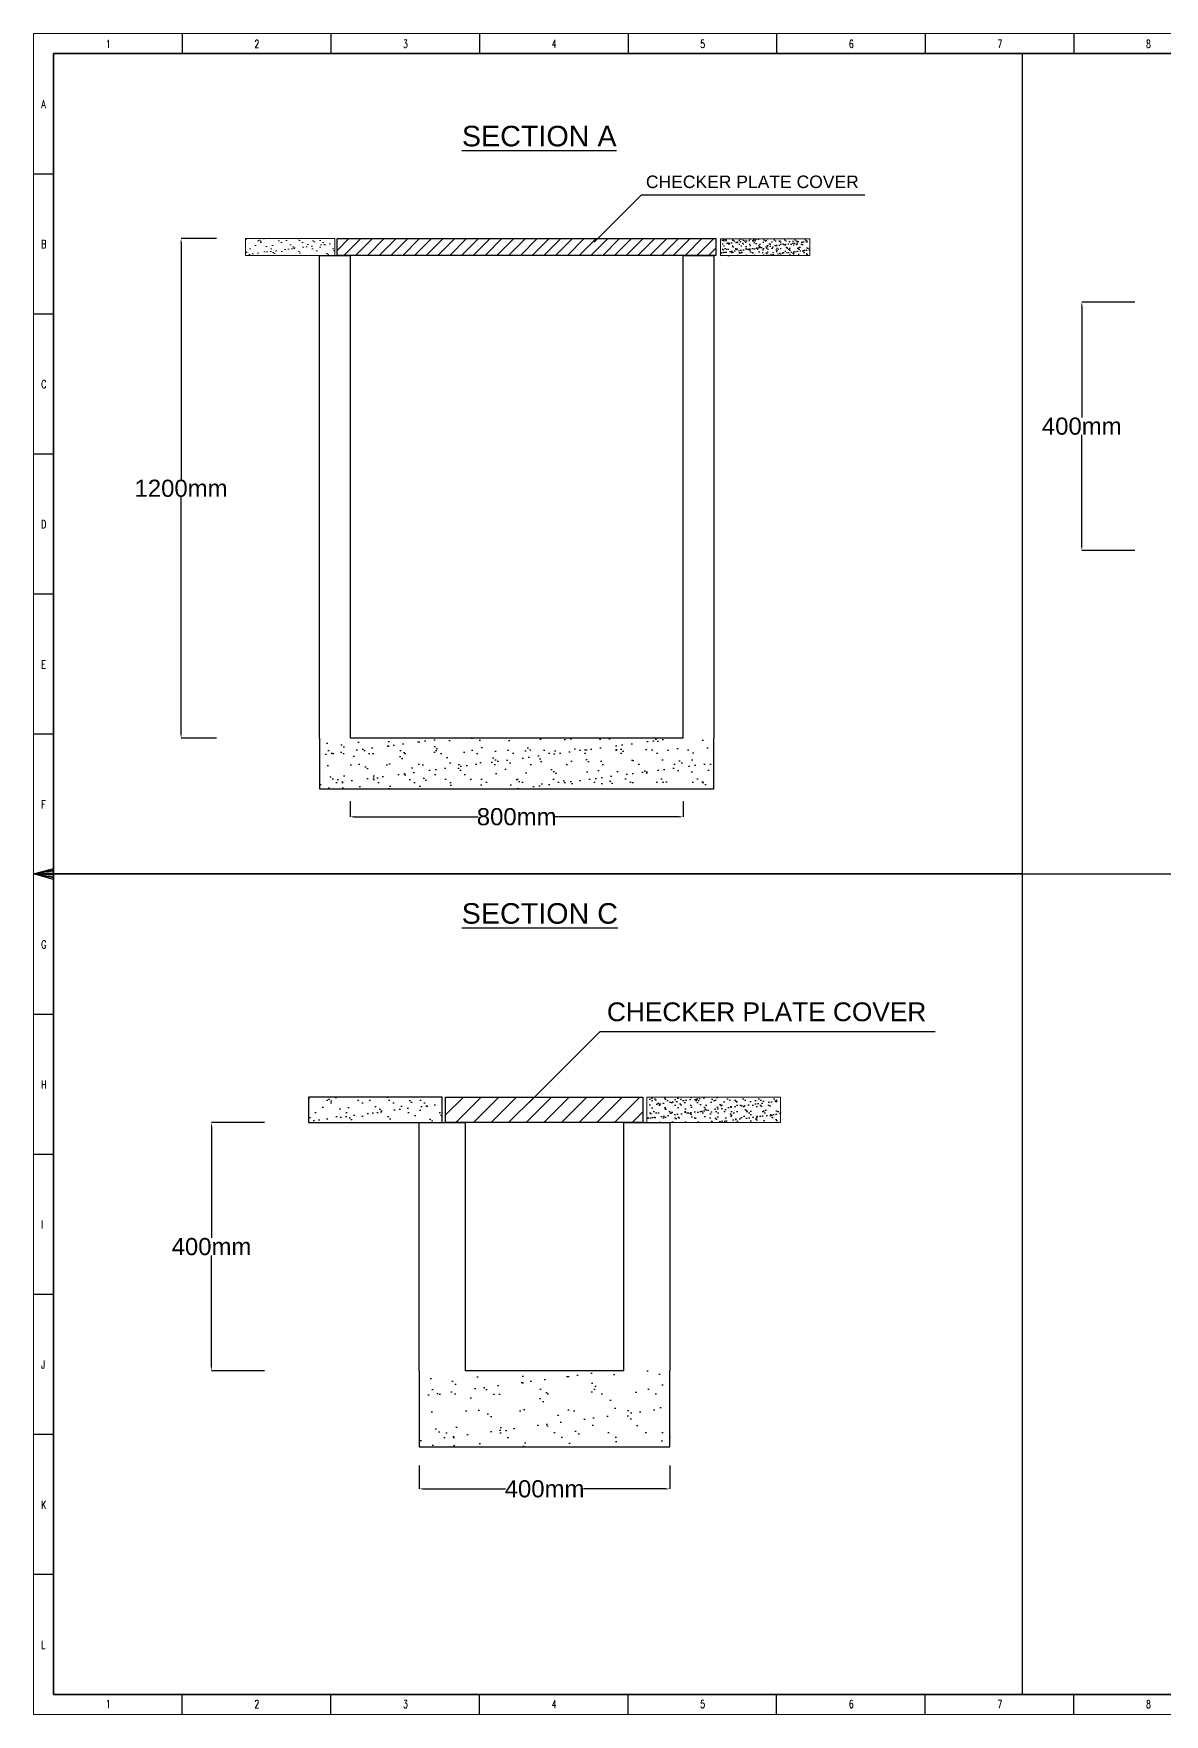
# Model space of a CAD drawing. Header units: inches. Extents: x -1976 to 101187, y -1884 to 17757.
# Drawn here: x 73409 to 86620, y -1884 to 17757 of the extents above; entities that cross this region are included whole.
import ezdxf

# ---------------------------------------------------------------- set-up
doc = ezdxf.new("R2010")
doc.units = ezdxf.units.IN
doc.header["$MEASUREMENT"] = 0
doc.layers.get('Defpoints').update_dxf_attribs({"lineweight": 0})
doc.styles.get("Standard").update_dxf_attribs({"font": 'arial.ttf'})
doc.styles.add('TEG BORDER', font='txt_qlt.shx', dxfattribs={"width": 0.7, "bigfont": 'hztxt.shx'})
doc.dimstyles.get("Standard").update_dxf_attribs({"dimtxt": 100, "dimasz": 50, "dimexe": 0.18, "dimexo": 0.0625, "dimgap": 0.09, "dimtad": 0, "dimtih": 1, "dimtoh": 1, "dimdec": 0, "dimzin": 0, "dimdsep": 46, "dimtxsty": 'Standard', "dimcen": 0.09, "dimadec": 0, "dimazin": 0, "dimtfac": 1, "dimtdec": 0, "dimtofl": 0, "dimtmove": 0, "dimatfit": 3, "dimfxl": 1, "dimtolj": 1, "dimtzin": 0, "dimarcsym": 0})

# ---------------------------------------------------------------- blocks, each defined once
blk = doc.blocks.new('252 BORDER A2')
for p, q in [((37.12, 420), (37.12, 415)), ((74.25, 420), (74.25, 415)), ((111.38, 420), (111.38, 415)), ((148.5, 420), (148.5, 415)), ((185.63, 420), (185.63, 415)), ((222.75, 420), (222.75, 415)), ((259.88, 420), (259.88, 415)), ((0, 385), (5, 385)), ((0, 350), (5, 350)), ((0, 315), (5, 315)), ((0, 280), (5, 280)), ((0, 245), (5, 245)), ((5, 210), (0, 210)), ((1.25, 210), (3.75, 210)), ((0, 175), (5, 175)), ((0, 140), (5, 140)), ((0, 105), (5, 105)), ((0, 70), (5, 70)), ((0, 35), (5, 35)), ((37.12, 0), (37.12, 5)), ((74.25, 0), (74.25, 5)), ((111.38, 0), (111.38, 5)), ((148.5, 0), (148.5, 5)), ((185.63, 0), (185.63, 5)), ((222.75, 0), (222.75, 5)), ((259.88, 0), (259.88, 5))]:
    blk.add_line(p, q)
at = {"linetype": 'Continuous'}
for p, q in [((489, 415), (5, 415)), ((5, 415), (5, 5)), ((5, 5), (489, 5))]:
    blk.add_line(p, q, dxfattribs=at)
at = {"color": 5, "lineweight": 15}
blk.add_lwpolyline([(0, 420), (594, 420), (594, 0), (0, 0)], close=True, dxfattribs=at)
blk.add_lwpolyline([(5, 415), (589, 415), (589, 5), (5, 5)], close=True)
blk.add_lwpolyline([(0, 210), (5, 211.34), (5, 208.66), (0, 210), (5, 211), (5, 210.67), (0, 210), (5, 210.33), (5, 209.67), (0, 210), (5, 209.33), (5, 209), (0, 210)])
at = {"char_height": 2, "width": 2, "style": 'TEG BORDER'}
for s, insert, attachment_point in [('1', (18.05, 418.41), 1), ('2', (55.17, 418.41), 1), ('3', (92.3, 418.41), 1), ('4', (129.42, 418.41), 1), ('5', (166.55, 418.41), 1), ('6', (203.67, 418.41), 1), ('7', (240.8, 418.41), 1), ('8', (277.92, 418.41), 1), ('A', (1.91, 403.39), 1), ('B', (1.91, 368.39), 1), ('C', (1.91, 333.39), 1), ('D', (1.91, 298.39), 1), ('E', (1.91, 263.39), 1), ('F', (1.91, 228.39), 1), ('G', (1.91, 193.39), 1), ('H', (1.91, 158.39), 1), ('I', (1.91, 123.39), 1), ('J', (1.91, 88.39), 1), ('K', (1.91, 53.39), 1), ('L', (1.91, 18.39), 1), ('1', (18.05, 1.59), 7), ('2', (55.17, 1.59), 7), ('3', (92.3, 1.59), 7), ('4', (129.42, 1.59), 7), ('5', (166.55, 1.59), 7), ('6', (203.67, 1.59), 7), ('7', (240.8, 1.59), 7), ('8', (277.92, 1.59), 7)]:
    blk.add_mtext(s, dxfattribs=dict(at, insert=insert, attachment_point=attachment_point))
blk = doc.blocks.new('*D44')
at = {"color": 0, "lineweight": -2, "transparency": 16777216}
for p, q in [((75544, 15361), (75131, 15361)), ((75131, 15311), (75131, 12545)), ((75131, 9575), (75131, 12341)), ((75544, 9525), (75131, 9525))]:
    blk.add_line(p, q, dxfattribs=at)
at = {"color": 0, "transparency": 16777216}
for points in [[(75123, 15311), (75140, 15311), (75131, 15361)], [(75123, 9575), (75140, 9575), (75131, 9525)]]:
    blk.add_solid(points, dxfattribs=at)
at = {"layer": 'Defpoints', "color": 0, "transparency": 16777216}
for p in [(75544, 15361), (75131, 9525), (75544, 9525)]:
    blk.add_point(p, dxfattribs=at)
at = {"color": 0, "transparency": 16777216, "insert": (75131, 12443), "char_height": 200, "attachment_point": 5}
blk.add_mtext('\\A1;1200mm', dxfattribs=at)
blk = doc.blocks.new('*D45')
at = {"color": 0, "lineweight": -2, "transparency": 16777216}
for p, q in [((77106, 8787), (77106, 8605)), ((80999, 8787), (80999, 8605)), ((77156, 8605), (78601, 8605)), ((80949, 8605), (79504, 8605))]:
    blk.add_line(p, q, dxfattribs=at)
at = {"color": 0, "transparency": 16777216}
for points in [[(77156, 8613), (77156, 8596), (77106, 8605)], [(80949, 8613), (80949, 8596), (80999, 8605)]]:
    blk.add_solid(points, dxfattribs=at)
at = {"layer": 'Defpoints', "color": 0, "transparency": 16777216}
for p in [(77106, 8787), (80999, 8787), (80999, 8605)]:
    blk.add_point(p, dxfattribs=at)
at = {"color": 0, "transparency": 16777216, "insert": (79052, 8605), "char_height": 200, "attachment_point": 5}
blk.add_mtext('\\A1;800mm', dxfattribs=at)
blk = doc.blocks.new('*D46')
at = {"color": 0, "lineweight": -2, "transparency": 16777216}
for p, q in [((86273, 14620), (85654, 14620)), ((85654, 14570), (85654, 13271)), ((85654, 11768), (85654, 13067)), ((86273, 11718), (85654, 11718))]:
    blk.add_line(p, q, dxfattribs=at)
at = {"color": 0, "transparency": 16777216}
for points in [[(85646, 14570), (85663, 14570), (85654, 14620)], [(85646, 11768), (85663, 11768), (85654, 11718)]]:
    blk.add_solid(points, dxfattribs=at)
at = {"layer": 'Defpoints', "color": 0, "transparency": 16777216}
for p in [(86273, 14620), (85654, 11718), (86273, 11718)]:
    blk.add_point(p, dxfattribs=at)
at = {"color": 0, "transparency": 16777216, "insert": (85654, 13169), "char_height": 200, "attachment_point": 5}
blk.add_mtext('\\A1;400mm', dxfattribs=at)
blk = doc.blocks.new('*D48')
at = {"color": 0, "lineweight": -2, "transparency": 16777216}
for p, q in [((76105, 5033), (75487, 5033)), ((75487, 4983), (75487, 3685)), ((75487, 2181), (75487, 3480)), ((76106, 2131), (75487, 2131))]:
    blk.add_line(p, q, dxfattribs=at)
at = {"color": 0, "transparency": 16777216}
for points in [[(75479, 4983), (75495, 4983), (75487, 5033)], [(75479, 2181), (75495, 2181), (75487, 2131)]]:
    blk.add_solid(points, dxfattribs=at)
at = {"layer": 'Defpoints', "color": 0, "transparency": 16777216}
for p in [(76106, 5033), (75487, 2131), (76106, 2131)]:
    blk.add_point(p, dxfattribs=at)
at = {"color": 0, "transparency": 16777216, "insert": (75487, 3582), "char_height": 200, "attachment_point": 5}
blk.add_mtext('\\A1;400mm', dxfattribs=at)
blk = doc.blocks.new('*D49')
at = {"color": 0, "lineweight": -2, "transparency": 16777216}
for p, q in [((77913, 1024), (77913, 751)), ((80842, 1024), (80842, 751)), ((77963, 751), (78922, 751)), ((80792, 751), (79833, 751))]:
    blk.add_line(p, q, dxfattribs=at)
at = {"color": 0, "transparency": 16777216}
for points in [[(77963, 759), (77963, 743), (77913, 751)], [(80792, 759), (80792, 743), (80842, 751)]]:
    blk.add_solid(points, dxfattribs=at)
at = {"layer": 'Defpoints', "color": 0, "transparency": 16777216}
for p in [(77913, 1024), (80842, 1024), (80842, 751)]:
    blk.add_point(p, dxfattribs=at)
at = {"color": 0, "transparency": 16777216, "insert": (79378, 751), "char_height": 200, "attachment_point": 5}
blk.add_mtext('\\A1;400mm', dxfattribs=at)

msp = doc.modelspace()

# ---------------------------------------------------------------- hatches: boundary and pattern name
at = {"lineweight": 15}
h = msp.add_hatch(dxfattribs=at)
h.set_pattern_fill('AR-SAND', color=251, scale=77.76)
h.set_pattern_definition([(37.5, (88055.24, 15163.48), (-4.8984, 149.8298), [0, -118.1952, 0, -132.192, 0, -126.36]), (7.5, (88055.24, 15163.48), (137.618, 219.45), [0, -63.7632, 0, -106.5312, 0, -40.824]), (327.5, (87959.6, 15163.48), (242.1557, 0.44), [0, -38.88, 0, -139.968, 0, -182.736]), (317.5, (87959.6, 15163.48), (233.7564, 68.248), [0, -19.44, 0, -91.7568, 0, -104.976])])
h.paths.add_polyline_path([(76927.2, 15163.5), (76927.2, 15361), (75885.6, 15361), (75885.6, 15163.5)])
h = msp.add_hatch()
h.set_pattern_fill('ANSI31', color=256, scale=777.6)
h.set_pattern_definition([(45, (88030.18, 15163.48), (-68.7308, 68.7308), [])])
h.paths.add_polyline_path([(81380.3, 15163.5), (76954.7, 15163.5), (76954.7, 15361), (81380.3, 15361)])
h = msp.add_hatch()
h.set_pattern_fill('AR-SAND', color=251, scale=38.88)
h.set_pattern_definition([(37.5, (88832.35, 15163.164), (-2.4492, 74.9149), [0, -59.0976, 0, -66.096, 0, -63.18]), (7.5, (88832.35, 15163.16), (68.8089, 109.725), [0, -31.8816, 0, -53.2656, 0, -20.412]), (327.5, (88784.53, 15163.164), (121.07784, 0.22), [0, -19.44, 0, -69.984, 0, -91.368]), (317.5, (88784.53, 15163.16), (116.8782, 34.124), [0, -9.72, 0, -45.8784, 0, -52.488])])
h.paths.add_polyline_path([(81434, 15360.7), (82475.6, 15360.7), (82475.6, 15163.2), (81434, 15163.2)])
h = msp.add_hatch()
h.set_pattern_fill('AR-SAND', color=42, scale=135)
h.set_pattern_definition([(37.5, (99457.04, -4110.14), (-8.5041, 260.1212), [0, -205.2, 0, -229.5, 0, -219.375]), (7.5, (99457.04, -4110.14), (238.92, 380.9897), [0, -110.7, 0, -184.95, 0, -70.875]), (327.5, (99291, -4110.14), (420.4092, 0.764), [0, -67.5, 0, -243, 0, -317.25]), (317.5, (99291, -4110.14), (405.827, 118.486), [0, -33.75, 0, -159.3, 0, -182.25])])
h.paths.add_polyline_path([(76748.3, 8932.2), (76748.3, 9524.6), (81356.3, 9524.6), (81356.3, 8932.2)])
h = msp.add_hatch()
h.set_pattern_fill('AR-SAND', color=251, scale=116.64)
h.set_pattern_definition([(37.5, (94873.06, 5033.5), (-7.3475, 224.7447), [0, -177.2928, 0, -198.288, 0, -189.54]), (7.5, (94873.06, 5033.5), (206.427, 329.175), [0, -95.6448, 0, -159.7968, 0, -61.236]), (327.5, (94729.59, 5033.5), (363.2335, 0.66), [0, -58.32, 0, -209.952, 0, -274.104]), (317.5, (94729.6, 5033.5), (350.6346, 102.372), [0, -29.16, 0, -137.6352, 0, -157.464])])
h.paths.add_polyline_path([(78181, 5033.5), (78181, 5329.8), (76618.5, 5329.8), (76618.5, 5033.5)])
h = msp.add_hatch()
h.set_pattern_fill('ANSI31', color=256, scale=1166.4)
h.set_pattern_definition([(45, (94835.47, 5033.5), (-103.0962, 103.0962), [])])
h.paths.add_polyline_path([(80527.8, 5033.5), (78222.3, 5033.5), (78222.3, 5329.8), (80527.8, 5329.8)])
h = msp.add_hatch()
h.set_pattern_fill('AR-SAND', color=251, scale=58.32)
h.set_pattern_definition([(37.5, (91671.65, 5033.5), (-3.6738, 112.37236), [0, -88.6464, 0, -99.144, 0, -94.77]), (7.5, (91671.65, 5033.5), (103.2134, 164.5876), [0, -47.8224, 0, -79.8984, 0, -30.618]), (327.5, (91599.92, 5033.5), (181.61675, 0.33), [0, -29.16, 0, -104.976, 0, -137.052]), (317.5, (91599.92, 5033.5), (175.3173, 51.186), [0, -14.58, 0, -68.8176, 0, -78.732])])
h.paths.add_polyline_path([(80574.1, 5329.8), (82136.5, 5329.8), (82136.5, 5033.5), (80574.1, 5033.5)])
h = msp.add_hatch()
h.set_pattern_fill('AR-SAND', color=42, scale=202.5)
h.set_pattern_definition([(37.5, (111975.76, -18321.2), (-12.7562, 390.1818), [0, -307.8, 0, -344.25, 0, -329.0625]), (7.5, (111975.76, -18321.2), (358.38, 571.4846), [0, -166.05, 0, -277.425, 0, -106.3125]), (327.5, (111726.68, -18321.2), (630.6137, 1.146), [0, -101.25, 0, -364.5, 0, -475.875]), (317.5, (111726.7, -18321.2), (608.741, 177.729), [0, -50.625, 0, -238.95, 0, -273.375])])
h.paths.add_polyline_path([(77912.7, 1242.3), (77912.7, 2130.8), (80842.4, 2131.3), (80842.4, 1242.3)])

# ---------------------------------------------------------------- linework, layer by layer
for p, q in [((84959.5, 17523.3), (84959.5, -1649.9)), ((73642.6, 7936.7), (96276.3, 7936.7)), ((84959.5, 7936.7), (73642.6, 7936.7))]:
    msp.add_line(p, q)
at = {"color": 251, "lineweight": 15}
for points in [[(76927.2, 15163.5), (76927.2, 15361), (75885.6, 15361), (75885.6, 15163.5)], [(81434, 15360.7), (82475.6, 15360.7), (82475.6, 15163.2), (81434, 15163.2)]]:
    msp.add_lwpolyline(points, close=True, dxfattribs=at)
for points in [[(81380.3, 15163.5), (76954.7, 15163.5), (76954.7, 15361), (81380.3, 15361)], [(78181, 5033.5), (78181, 5329.8), (76618.5, 5329.8), (76618.5, 5033.5)], [(80527.8, 5033.5), (78222.3, 5033.5), (78222.3, 5329.8), (80527.8, 5329.8)]]:
    msp.add_lwpolyline(points, close=True)
for points in [[(76748.3, 10497.6), (76748.3, 15163.2), (77106.1, 15163.2), (77106.1, 10497.6)], [(76748.3, 9524.9), (76748.3, 15163.2), (77106.1, 15163.2), (77106.1, 9524.9)], [(80998.6, 10497.6), (80998.6, 15163.2), (81356.3, 15163.2), (81356.3, 10497.6)], [(80998.6, 9524.9), (80998.6, 15163.2), (81356.3, 15163.2), (81356.3, 9524.9)], [(76748.3, 9524.9), (76748.3, 8932.2), (81356.3, 8932.2), (81356.3, 9524.9)], [(80998.6, 9524.9), (77106.1, 9524.9)], [(77912.7, 3590.3), (77912.7, 5033.5), (78449.3, 5033.5), (78449.3, 3590.3)], [(77912.7, 2131.3), (77912.7, 5033.5), (78449.3, 5033.5), (78449.3, 2131.3)], [(80305.7, 2131.3), (80305.7, 5033.5), (80842.4, 5033.5), (80842.4, 2131.3)], [(77912.7, 2131.3), (77912.7, 1242.3), (80842.4, 1242.3), (80842.4, 2131.3)], [(80305.7, 2131.3), (78449.3, 2131.3)]]:
    msp.add_lwpolyline(points)
at = {"lineweight": 15}
msp.add_lwpolyline([(80574.1, 5329.8), (82136.5, 5329.8), (82136.5, 5033.5), (80574.1, 5033.5)], close=True, dxfattribs=at)

# ---------------------------------------------------------------- block references
at = {"xscale": 46.76394, "yscale": 46.76394, "zscale": 46.76394}
msp.add_blockref('252 BORDER A2', (73408.8, -1883.7), dxfattribs=at)

# ---------------------------------------------------------------- texts
for height, p in [(146.315, (80562.2, 15952.3, 8221.5)), (219.473, (80107, 6216.7, 12332.2))]:
    msp.add_text('CHECKER PLATE COVER', height=height).set_placement(p)
at = {"char_height": 240, "attachment_point": 1}
for s, insert in [('\\pi714.01;{\\LSECTION A}', (77698.5, 16679.6)), ('\\pi711.64;{\\LSECTION C}', (77698.5, 7595.8))]:
    msp.add_mtext_dynamic_manual_height_columns(s, width=3220.497, gutter_width=1, heights=[0], dxfattribs=dict(at, insert=insert))

# ---------------------------------------------------------------- dimensions: what is measured, and where the dimension line sits
for base, p1, p2, override, picture, middle in [((75131.2, 9524.9), (75543.6, 15361), (75543.6, 9524.9), {"dimtxt": 200, "dimlfac": 0.205667, "dimrnd": 5, "dimpost": 'mm'}, '*D44', (75131.2, 12442.9)), ((85654.5, 11717.9), (86273, 14620.1), (86273.1, 11717.9), {"dimtxt": 200, "dimlfac": 0.137133, "dimrnd": 5, "dimpost": 'mm'}, '*D46', (85654.5, 13169)), ((75487, 2131.3), (76105.5, 5033.5), (76105.6, 2131.3), {"dimtxt": 200, "dimlfac": 0.137133, "dimrnd": 5, "dimpost": 'mm'}, '*D48', (75487, 3582.4))]:
    dim = msp.add_linear_dim(base=base, p1=p1, p2=p2, angle=270, dimstyle='Standard', override=override)
    dim.commit()
    dim.dimension.update_dxf_attribs({"geometry": picture, "text_midpoint": middle})
for base, p1, p2, override, picture, middle in [((80998.6, 8604.7), (77106.1, 8786.7), (80998.6, 8786.7), {"dimtxt": 200, "dimlfac": 0.205667, "dimrnd": 5, "dimpost": 'mm'}, '*D45', (79052.3, 8604.7)), ((80842.4, 751.1), (77912.7, 1024.1), (80842.4, 1024), {"dimtxt": 200, "dimlfac": 0.137133, "dimrnd": 5, "dimpost": 'mm'}, '*D49', (79377.5, 751.1))]:
    dim = msp.add_linear_dim(base=base, p1=p1, p2=p2, dimstyle='Standard', override=override)
    dim.commit()
    dim.dimension.update_dxf_attribs({"geometry": picture, "text_midpoint": middle})

# ---------------------------------------------------------------- leaders
for points in [[(79959.3, 15321.6, 8221.5), (80509.1, 15871.4, 8221.5), (83118.6, 15871.4, 8221.5)], [(79202.6, 5270.6, 12332.2), (80027.4, 6095.4, 12332.2), (83941.6, 6095.4, 12332.2)]]:
    msp.add_leader(points, dimstyle='Standard', override={"dimgap": 0.09, "dimtad": 0})

doc.saveas('drawing.dxf')
